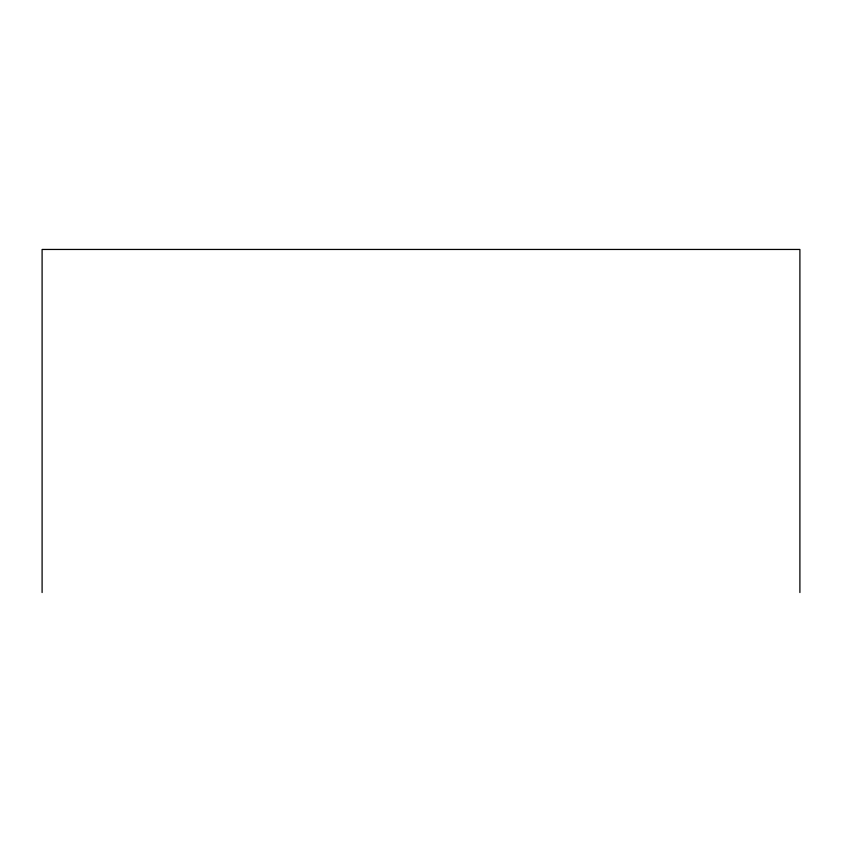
<?xml version="1.0" encoding="UTF-8"?>
<svg xmlns="http://www.w3.org/2000/svg" width="842" height="842" viewBox="0 0 842 842"><rect width="100%" height="100%" fill="white"/><g stroke="black" fill="none" stroke-linecap="round" stroke-linejoin="round"><path stroke-width="1.26" d="M799.9 592.547L799.9 249.453L42.1 249.453L42.1 592.547"/></g></svg>
